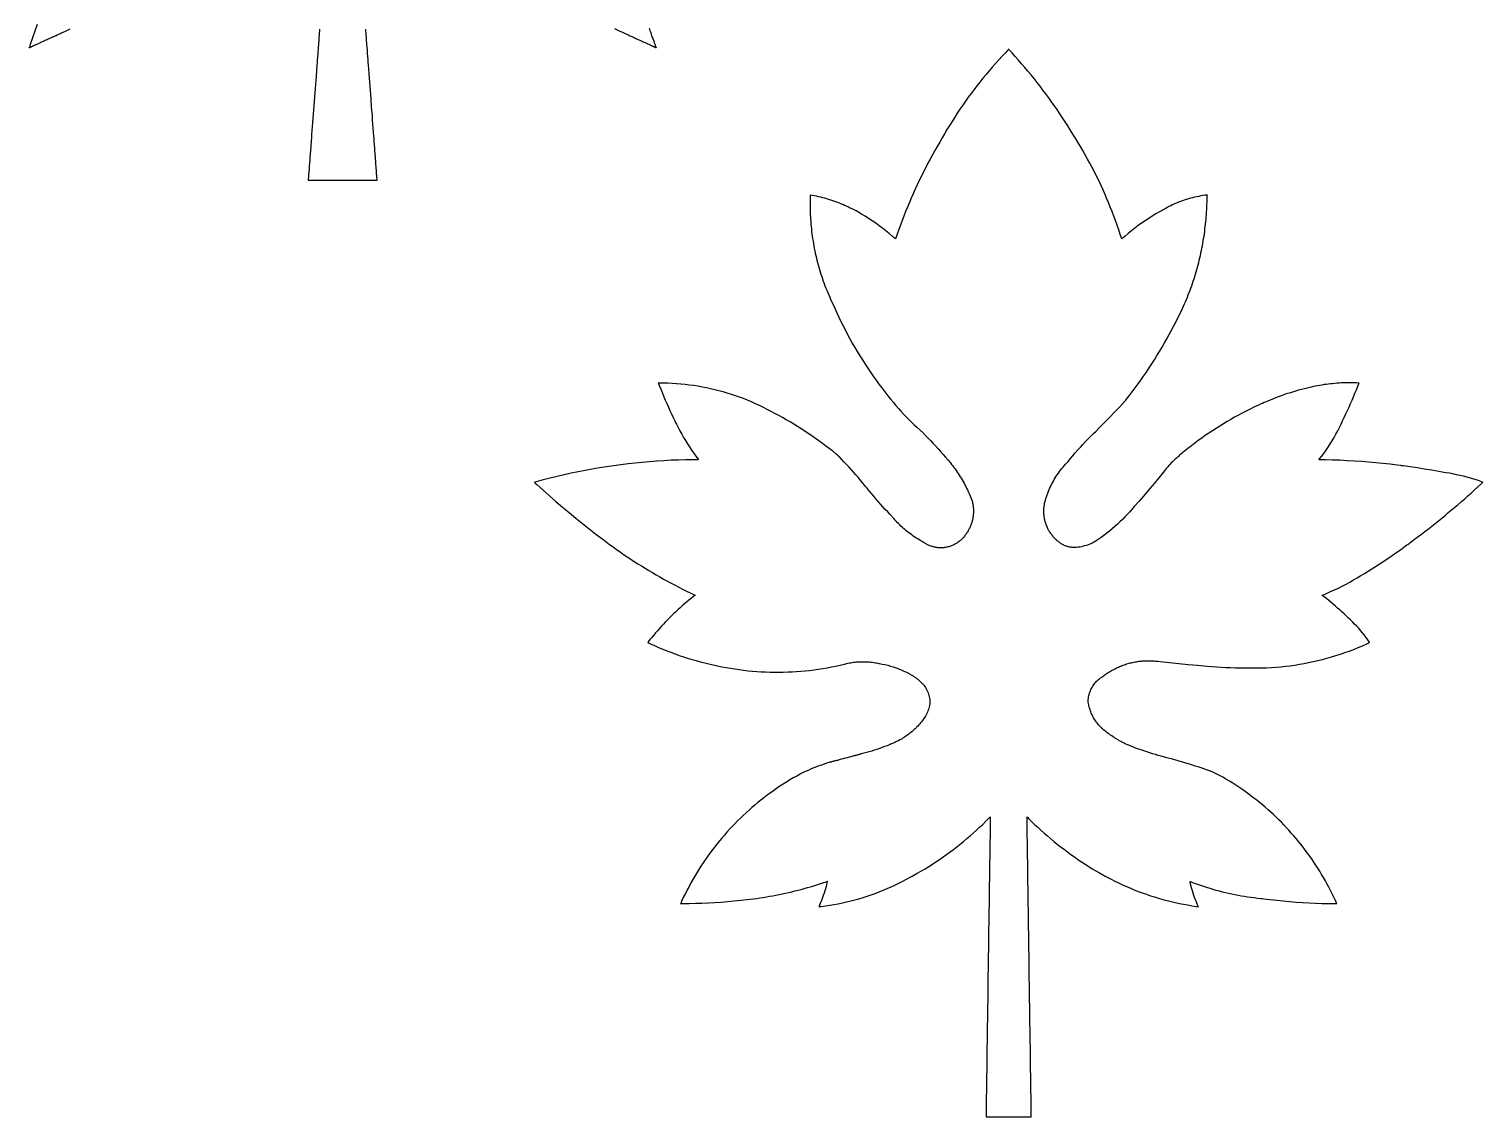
# Model space of a CAD drawing. Extents: x 0 to 908, y 0 to 337.
# Drawn here: x 20.3 to 168.9, y 13.6 to 124.8 of the extents above; entities that cross this region are included whole.
import ezdxf

# ---------------------------------------------------------------- set-up
doc = ezdxf.new("R2010")
doc.units = 0
doc.layers.add('_____1', color=18, linetype='CONTINUOUS')

msp = doc.modelspace()

# ---------------------------------------------------------------- linework, layer by layer
at = {"layer": '_____1'}
for points in [[(21.18, 125.26), (20.46, 123.2), (20.37, 122.94), (20.34, 122.88), (20.34, 122.88), (20.35, 122.88), (20.36, 122.89), (20.37, 122.89), (20.39, 122.9), (20.41, 122.91), (20.43, 122.92), (20.46, 122.93), (20.49, 122.94), (20.52, 122.96), (20.55, 122.98), (20.59, 122.99), (20.64, 123.01), (20.68, 123.03), (20.73, 123.06), (20.78, 123.08), (20.84, 123.1), (20.89, 123.13), (20.95, 123.16), (21.02, 123.19), (21.08, 123.22), (21.15, 123.25), (21.23, 123.28), (21.3, 123.32), (21.38, 123.35), (21.46, 123.39), (21.54, 123.43), (21.63, 123.47), (21.72, 123.51), (21.81, 123.55), (21.9, 123.59), (22, 123.64), (22.1, 123.68), (22.2, 123.73), (22.3, 123.78), (22.41, 123.83), (22.52, 123.88), (22.63, 123.93), (22.74, 123.98), (22.86, 124.03), (22.98, 124.09), (23.1, 124.14), (23.22, 124.2), (23.34, 124.25), (23.47, 124.31), (23.6, 124.37), (23.73, 124.43), (24, 124.55), (24.27, 124.68), (24.55, 124.81)], [(50.02, 124.79), (50.02, 124.78), (50.02, 124.77), (50.02, 124.77), (50.02, 124.77), (50.02, 124.76), (50.02, 124.75), (50.02, 124.72), (50.01, 124.69), (50.01, 124.65), (50.01, 124.6), (50, 124.55), (50, 124.49), (49.99, 124.42), (49.99, 124.35), (49.98, 124.27), (49.97, 124.18), (49.97, 124.08), (49.96, 123.99), (49.95, 123.88), (49.94, 123.77), (49.93, 123.65), (49.93, 123.53), (49.92, 123.4), (49.91, 123.27), (49.9, 123.13), (49.88, 122.98), (49.87, 122.84), (49.86, 122.68), (49.85, 122.53), (49.84, 122.37), (49.83, 122.2), (49.81, 122.03), (49.8, 121.86), (49.79, 121.68), (49.77, 121.5), (49.76, 121.32), (49.75, 121.13), (49.73, 120.94), (49.72, 120.75), (49.7, 120.56), (49.69, 120.36), (49.67, 120.16), (49.66, 119.96), (49.63, 119.54), (49.59, 119.13), (49.56, 118.7), (49.53, 118.27), (49.5, 117.84), (49.37, 116.1), (49.33, 115.67), (49.3, 115.24), (49.27, 114.82), (49.24, 114.41), (49.21, 114), (49.19, 113.8), (49.18, 113.6), (49.16, 113.4), (49.15, 113.21), (49.14, 113.02), (49.12, 112.83), (49.11, 112.65), (49.09, 112.47), (49.08, 112.29), (49.07, 112.12), (49.05, 111.95), (49.04, 111.78), (49.03, 111.62), (49.02, 111.46), (49.01, 111.31), (48.99, 111.16), (48.98, 111.01), (48.97, 110.87), (48.96, 110.74), (48.95, 110.61), (48.94, 110.48), (48.94, 110.37), (48.93, 110.25), (48.92, 110.15), (48.91, 110.04), (48.9, 109.95), (48.9, 109.86), (48.89, 109.78), (48.89, 109.7), (48.88, 109.63), (48.88, 109.57), (48.87, 109.51), (48.87, 109.46), (48.86, 109.42), (48.86, 109.39), (48.86, 109.36), (48.86, 109.34), (48.86, 109.33), (48.86, 109.33), (48.86, 109.33), (48.87, 109.33), (48.87, 109.33), (48.89, 109.33), (48.9, 109.33), (48.92, 109.33), (48.94, 109.33), (48.97, 109.33), (48.99, 109.33), (49.02, 109.33), (49.06, 109.33), (49.09, 109.33), (49.13, 109.33), (49.17, 109.33), (49.21, 109.33), (49.26, 109.33), (49.31, 109.33), (49.36, 109.33), (49.41, 109.33), (49.52, 109.33), (49.64, 109.33), (49.77, 109.33), (49.9, 109.33), (50.04, 109.33), (50.19, 109.33), (50.34, 109.33), (50.5, 109.33), (50.66, 109.33), (50.83, 109.33), (51, 109.33), (51.17, 109.33), (51.53, 109.33), (51.89, 109.33), (52.25, 109.33), (52.61, 109.33), (52.97, 109.33), (53.14, 109.33), (53.31, 109.33), (53.48, 109.33), (53.64, 109.33), (53.8, 109.33), (53.95, 109.33), (54.1, 109.33), (54.24, 109.33), (54.37, 109.33), (54.5, 109.33), (54.62, 109.33), (54.73, 109.33), (54.79, 109.33), (54.84, 109.33), (54.88, 109.33), (54.93, 109.33), (54.97, 109.33), (55.01, 109.33), (55.05, 109.33), (55.09, 109.33), (55.12, 109.33), (55.15, 109.33), (55.18, 109.33), (55.2, 109.33), (55.22, 109.33), (55.24, 109.33), (55.26, 109.33), (55.27, 109.33), (55.28, 109.33), (55.29, 109.33), (55.29, 109.33), (55.29, 109.33), (55.29, 109.33), (55.29, 109.33), (55.3, 109.33), (55.32, 109.33), (55.34, 109.33), (55.36, 109.33), (55.38, 109.33), (55.41, 109.33), (55.44, 109.33), (55.5, 109.33), (55.64, 109.33), (55.71, 109.33), (55.77, 109.33), (55.8, 109.33), (55.82, 109.33), (55.85, 109.33), (55.87, 109.33), (55.88, 109.33), (55.89, 109.33), (55.9, 109.33), (55.9, 109.33), (55.9, 109.33), (55.9, 109.34), (55.9, 109.36), (55.9, 109.39), (55.9, 109.43), (55.89, 109.47), (55.89, 109.52), (55.88, 109.58), (55.88, 109.64), (55.87, 109.71), (55.87, 109.79), (55.86, 109.87), (55.85, 109.96), (55.85, 110.06), (55.84, 110.16), (55.83, 110.27), (55.82, 110.39), (55.81, 110.51), (55.8, 110.63), (55.79, 110.76), (55.78, 110.9), (55.77, 111.04), (55.76, 111.18), (55.75, 111.33), (55.74, 111.49), (55.73, 111.64), (55.72, 111.81), (55.7, 111.97), (55.69, 112.15), (55.68, 112.32), (55.66, 112.5), (55.65, 112.68), (55.64, 112.86), (55.62, 113.05), (55.61, 113.24), (55.59, 113.44), (55.58, 113.63), (55.56, 113.83), (55.53, 114.24), (55.5, 114.65), (55.47, 115.07), (55.44, 115.49), (55.41, 115.92), (55.34, 116.79), (55.28, 117.66), (55.24, 118.09), (55.21, 118.52), (55.18, 118.95), (55.15, 119.37), (55.12, 119.79), (55.08, 120.19), (55.07, 120.39), (55.05, 120.59), (55.04, 120.78), (55.03, 120.98), (55.01, 121.16), (55, 121.35), (54.98, 121.53), (54.97, 121.71), (54.96, 121.89), (54.94, 122.06), (54.93, 122.23), (54.92, 122.39), (54.91, 122.55), (54.9, 122.71), (54.88, 122.86), (54.87, 123.01), (54.86, 123.15), (54.85, 123.29), (54.84, 123.42), (54.83, 123.55), (54.82, 123.67), (54.81, 123.79), (54.81, 123.9), (54.8, 124), (54.79, 124.1), (54.78, 124.19), (54.78, 124.28), (54.77, 124.36), (54.77, 124.43), (54.76, 124.5), (54.76, 124.56), (54.75, 124.61), (54.75, 124.66), (54.75, 124.7), (54.74, 124.73), (54.74, 124.75), (54.74, 124.77), (54.74, 124.77), (54.74, 124.77), (54.74, 124.77), (54.74, 124.78), (54.74, 124.79)], [(80.14, 124.84), (80.43, 124.71), (80.7, 124.58), (80.97, 124.46), (81.1, 124.4), (81.23, 124.34), (81.36, 124.28), (81.49, 124.22), (81.61, 124.16), (81.73, 124.11), (81.85, 124.05), (81.97, 124), (82.08, 123.95), (82.19, 123.9), (82.3, 123.85), (82.41, 123.8), (82.51, 123.75), (82.62, 123.7), (82.72, 123.66), (82.81, 123.61), (82.91, 123.57), (83, 123.53), (83.09, 123.49), (83.18, 123.45), (83.26, 123.41), (83.35, 123.37), (83.42, 123.33), (83.5, 123.3), (83.57, 123.26), (83.65, 123.23), (83.71, 123.2), (83.78, 123.17), (83.84, 123.14), (83.9, 123.12), (83.96, 123.09), (84.01, 123.07), (84.06, 123.04), (84.11, 123.02), (84.15, 123), (84.19, 122.98), (84.23, 122.97), (84.26, 122.95), (84.29, 122.94), (84.32, 122.92), (84.34, 122.91), (84.36, 122.9), (84.38, 122.89), (84.4, 122.89), (84.41, 122.88), (84.41, 122.88), (84.42, 122.88), (84.42, 122.88), (84.41, 122.88), (84.41, 122.9), (84.4, 122.91), (84.39, 122.94), (84.38, 122.97), (84.37, 123.01), (84.35, 123.05), (84.34, 123.1), (84.32, 123.16), (84.29, 123.22), (84.27, 123.29), (84.25, 123.36), (84.22, 123.43), (84.19, 123.52), (84.16, 123.6), (84.12, 123.7), (84.09, 123.79), (84.05, 123.9), (84.01, 124), (83.97, 124.11), (83.93, 124.23), (83.89, 124.35), (83.85, 124.47), (83.8, 124.6), (83.75, 124.73), (83.71, 124.86)], [(131.97, 103.34), (131.82, 103.81), (131.67, 104.28), (131.5, 104.74), (131.34, 105.21), (131.16, 105.67), (130.99, 106.14), (130.8, 106.59), (130.62, 107.05), (130.42, 107.51), (130.23, 107.96), (130.03, 108.41), (129.82, 108.86), (129.61, 109.31), (129.39, 109.75), (129.17, 110.19), (128.94, 110.63), (128.71, 111.07), (128.48, 111.5), (128.24, 111.94), (127.99, 112.37), (127.74, 112.79), (127.49, 113.22), (127.23, 113.64), (126.97, 114.06), (126.71, 114.48), (126.45, 114.9), (126.18, 115.32), (125.91, 115.73), (125.64, 116.14), (125.36, 116.55), (125.08, 116.96), (124.79, 117.36), (124.51, 117.76), (124.21, 118.16), (123.92, 118.55), (123.62, 118.95), (123.31, 119.33), (123.01, 119.72), (122.7, 120.11), (122.38, 120.49), (122.06, 120.87), (121.74, 121.24), (121.42, 121.61), (121.09, 121.98), (120.76, 122.35), (120.42, 122.71), (120.42, 122.72), (120.41, 122.72), (120.41, 122.72), (120.4, 122.71), (120.38, 122.68), (120.34, 122.64), (120.25, 122.55), (120.08, 122.37), (119.74, 122.01), (119.41, 121.65), (119.08, 121.28), (118.75, 120.91), (118.43, 120.53), (118.11, 120.15), (117.79, 119.77), (117.49, 119.39), (117.18, 119), (116.88, 118.61), (116.58, 118.21), (116.29, 117.81), (116, 117.41), (115.72, 117.01), (115.44, 116.6), (115.17, 116.19), (114.9, 115.77), (114.63, 115.35), (114.37, 114.93), (114.11, 114.51), (113.86, 114.09), (113.62, 113.66), (113.37, 113.23), (113.12, 112.8), (112.87, 112.37), (112.64, 111.94), (112.4, 111.5), (112.17, 111.07), (111.94, 110.63), (111.72, 110.19), (111.5, 109.75), (111.28, 109.3), (111.07, 108.86), (110.86, 108.41), (110.66, 107.96), (110.46, 107.5), (110.27, 107.05), (110.08, 106.6), (109.89, 106.14), (109.71, 105.68), (109.53, 105.22), (109.36, 104.76), (109.19, 104.29), (109.02, 103.83), (108.86, 103.36), (108.85, 103.34), (108.85, 103.34), (108.85, 103.34), (108.84, 103.35), (108.82, 103.37), (108.78, 103.4), (108.7, 103.47), (108.53, 103.62), (108.2, 103.89), (107.87, 104.16), (107.53, 104.43), (107.18, 104.69), (106.83, 104.94), (106.47, 105.19), (106.11, 105.42), (105.75, 105.66), (105.38, 105.88), (105.01, 106.1), (104.82, 106.2), (104.63, 106.31), (104.43, 106.41), (104.24, 106.5), (104.05, 106.59), (103.85, 106.69), (103.65, 106.77), (103.46, 106.86), (103.26, 106.94), (103.06, 107.02), (102.85, 107.1), (102.65, 107.17), (102.45, 107.24), (102.24, 107.31), (102.04, 107.37), (101.83, 107.43), (101.62, 107.49), (101.42, 107.55), (101.21, 107.6), (101, 107.65), (100.79, 107.7), (100.58, 107.74), (100.36, 107.78), (100.15, 107.82), (100.14, 107.82), (100.14, 107.82), (100.14, 107.82), (100.14, 107.81), (100.13, 107.8), (100.13, 107.73), (100.13, 107.61), (100.12, 107.36), (100.12, 107.11), (100.12, 106.86), (100.12, 106.61), (100.13, 106.35), (100.13, 106.1), (100.14, 105.85), (100.16, 105.6), (100.17, 105.36), (100.19, 105.11), (100.21, 104.86), (100.23, 104.61), (100.26, 104.36), (100.29, 104.11), (100.32, 103.87), (100.35, 103.62), (100.39, 103.37), (100.43, 103.12), (100.47, 102.88), (100.51, 102.63), (100.56, 102.39), (100.61, 102.14), (100.66, 101.9), (100.71, 101.66), (100.77, 101.41), (100.83, 101.17), (100.89, 100.93), (100.96, 100.69), (101.02, 100.45), (101.09, 100.21), (101.17, 99.97), (101.24, 99.73), (101.32, 99.5), (101.4, 99.26), (101.48, 99.02), (101.56, 98.79), (101.65, 98.55), (101.74, 98.32), (101.83, 98.09), (101.93, 97.86), (102.03, 97.63), (102.13, 97.4), (102.23, 97.17), (102.33, 96.94), (102.44, 96.71), (102.64, 96.25), (102.85, 95.8), (103.06, 95.35), (103.28, 94.9), (103.5, 94.45), (103.73, 94.01), (103.96, 93.56), (104.2, 93.13), (104.44, 92.69), (104.69, 92.26), (104.95, 91.83), (105.21, 91.4), (105.47, 90.98), (105.74, 90.56), (106.02, 90.14), (106.3, 89.73), (106.58, 89.32), (106.87, 88.91), (107.16, 88.51), (107.46, 88.11), (107.77, 87.71), (108.08, 87.32), (108.39, 86.93), (108.41, 86.91), (108.42, 86.9), (108.42, 86.89), (108.44, 86.87), (108.47, 86.84), (108.53, 86.76), (108.65, 86.61), (108.9, 86.31), (109.15, 86.02), (109.4, 85.73), (109.67, 85.45), (109.93, 85.17), (110.2, 84.89), (110.48, 84.62), (110.76, 84.36), (111.04, 84.1), (111.33, 83.84), (111.48, 83.71), (111.54, 83.65), (111.61, 83.58), (111.88, 83.3), (112.15, 83.03), (112.42, 82.75), (112.68, 82.47), (112.94, 82.19), (113.2, 81.9), (113.46, 81.62), (113.72, 81.33), (113.97, 81.04), (114.22, 80.75), (114.47, 80.45), (114.59, 80.3), (114.71, 80.15), (114.82, 80), (114.94, 79.84), (115.05, 79.68), (115.16, 79.52), (115.26, 79.36), (115.37, 79.2), (115.47, 79.04), (115.57, 78.88), (115.67, 78.71), (115.76, 78.54), (115.86, 78.38), (115.95, 78.21), (116.04, 78.04), (116.12, 77.87), (116.21, 77.69), (116.29, 77.52), (116.37, 77.34), (116.44, 77.17), (116.52, 76.99), (116.59, 76.81), (116.66, 76.63), (116.67, 76.61), (116.68, 76.59), (116.69, 76.54), (116.71, 76.44), (116.73, 76.35), (116.75, 76.25), (116.77, 76.16), (116.78, 76.06), (116.79, 75.97), (116.8, 75.87), (116.81, 75.78), (116.81, 75.68), (116.81, 75.59), (116.81, 75.49), (116.81, 75.4), (116.81, 75.3), (116.8, 75.21), (116.79, 75.11), (116.78, 75.02), (116.77, 74.92), (116.75, 74.83), (116.74, 74.74), (116.72, 74.65), (116.69, 74.55), (116.67, 74.46), (116.64, 74.37), (116.62, 74.28), (116.59, 74.19), (116.55, 74.1), (116.52, 74.02), (116.48, 73.93), (116.45, 73.84), (116.4, 73.76), (116.36, 73.67), (116.32, 73.59), (116.27, 73.51), (116.22, 73.42), (116.17, 73.34), (116.12, 73.26), (116.06, 73.18), (116.01, 73.11), (115.95, 73.03), (115.89, 72.96), (115.83, 72.88), (115.76, 72.81), (115.7, 72.74), (115.63, 72.67), (115.56, 72.6), (115.49, 72.54), (115.42, 72.48), (115.35, 72.42), (115.27, 72.36), (115.2, 72.31), (115.12, 72.26), (115.05, 72.21), (114.97, 72.17), (114.89, 72.12), (114.81, 72.08), (114.73, 72.04), (114.64, 72.01), (114.56, 71.98), (114.48, 71.95), (114.39, 71.92), (114.31, 71.89), (114.22, 71.87), (114.14, 71.85), (114.05, 71.83), (113.96, 71.82), (113.87, 71.8), (113.79, 71.79), (113.7, 71.79), (113.61, 71.78), (113.52, 71.78), (113.43, 71.78), (113.34, 71.78), (113.26, 71.79), (113.17, 71.79), (113.08, 71.8), (112.99, 71.82), (112.9, 71.83), (112.82, 71.85), (112.73, 71.87), (112.64, 71.9), (112.56, 71.92), (112.47, 71.95), (112.39, 71.98), (112.3, 72.02), (112.22, 72.05), (112.14, 72.09), (112.06, 72.13), (111.98, 72.18), (111.9, 72.22), (111.82, 72.27), (111.74, 72.33), (111.72, 72.34), (111.7, 72.35), (111.66, 72.37), (111.58, 72.42), (111.43, 72.5), (111.27, 72.59), (111.12, 72.69), (110.97, 72.78), (110.82, 72.88), (110.67, 72.98), (110.52, 73.09), (110.38, 73.19), (110.23, 73.3), (110.09, 73.41), (109.95, 73.52), (109.81, 73.64), (109.68, 73.76), (109.54, 73.88), (109.41, 74), (109.28, 74.12), (109.16, 74.25), (109.03, 74.38), (108.91, 74.51), (108.79, 74.64), (108.67, 74.78), (108.55, 74.92), (108.52, 74.95), (108.49, 74.98), (108.43, 75.05), (108.3, 75.18), (108.06, 75.44), (107.81, 75.7), (107.57, 75.97), (107.33, 76.23), (107.1, 76.5), (106.86, 76.77), (106.63, 77.05), (106.4, 77.32), (106.17, 77.6), (105.95, 77.88), (105.84, 78.02), (105.72, 78.16), (105.49, 78.43), (105.26, 78.71), (105.03, 78.98), (104.79, 79.25), (104.55, 79.52), (104.31, 79.79), (104.07, 80.06), (103.83, 80.32), (103.59, 80.58), (103.34, 80.85), (103.09, 81.11), (103.08, 81.12), (103.07, 81.13), (103.07, 81.13), (103.07, 81.13), (103.04, 81.15), (102.96, 81.22), (102.79, 81.36), (102.44, 81.64), (102.09, 81.91), (101.74, 82.18), (101.39, 82.44), (101.03, 82.7), (100.67, 82.96), (100.31, 83.21), (99.94, 83.46), (99.58, 83.71), (99.21, 83.95), (98.83, 84.18), (98.46, 84.42), (98.08, 84.64), (97.7, 84.87), (97.31, 85.09), (96.93, 85.3), (96.54, 85.51), (96.15, 85.72), (95.76, 85.92), (95.36, 86.12), (94.96, 86.31), (94.56, 86.5), (94.36, 86.6), (94.16, 86.68), (93.75, 86.85), (93.34, 87.02), (92.92, 87.17), (92.51, 87.32), (92.09, 87.46), (91.67, 87.59), (91.24, 87.71), (90.82, 87.83), (90.39, 87.93), (89.96, 88.03), (89.53, 88.13), (89.1, 88.21), (88.67, 88.29), (88.23, 88.35), (87.79, 88.41), (87.36, 88.47), (86.92, 88.51), (86.48, 88.55), (86.04, 88.57), (85.6, 88.59), (85.15, 88.61), (84.71, 88.61), (84.65, 88.61), (84.63, 88.61), (84.62, 88.61), (84.62, 88.61), (84.62, 88.6), (84.64, 88.56), (84.68, 88.47), (84.75, 88.29), (84.9, 87.93), (85.04, 87.58), (85.19, 87.22), (85.34, 86.87), (85.5, 86.51), (85.65, 86.16), (85.81, 85.81), (85.97, 85.46), (86.14, 85.11), (86.3, 84.76), (86.38, 84.59), (86.47, 84.42), (86.64, 84.07), (86.82, 83.73), (87.01, 83.4), (87.2, 83.06), (87.4, 82.73), (87.6, 82.41), (87.81, 82.08), (88.02, 81.76), (88.24, 81.44), (88.46, 81.13), (88.69, 80.82), (88.7, 80.8), (88.71, 80.79), (88.71, 80.79), (88.71, 80.78), (88.71, 80.78), (88.71, 80.78), (88.7, 80.78), (88.51, 80.78), (88.14, 80.78), (87.4, 80.77), (86.67, 80.75), (85.93, 80.72), (85.2, 80.68), (84.46, 80.63), (83.73, 80.57), (82.99, 80.51), (82.26, 80.44), (81.53, 80.36), (80.8, 80.27), (80.07, 80.17), (79.34, 80.06), (78.61, 79.94), (77.88, 79.82), (77.16, 79.69), (76.44, 79.55), (75.72, 79.4), (75, 79.24), (74.28, 79.07), (73.56, 78.9), (72.85, 78.72), (72.13, 78.53), (72.05, 78.5), (72, 78.49), (71.98, 78.48), (71.97, 78.48), (71.97, 78.48), (71.97, 78.48), (71.97, 78.48), (72.05, 78.4), (72.21, 78.25), (72.86, 77.66), (73.52, 77.08), (74.17, 76.5), (74.84, 75.93), (75.51, 75.37), (76.19, 74.81), (76.87, 74.26), (77.56, 73.72), (78.25, 73.18), (78.95, 72.65), (79.65, 72.13), (80, 71.87), (80.36, 71.61), (80.72, 71.36), (81.08, 71.11), (81.44, 70.87), (81.81, 70.63), (82.17, 70.39), (82.54, 70.15), (82.91, 69.92), (83.29, 69.69), (83.66, 69.46), (84.04, 69.24), (84.41, 69.01), (84.79, 68.8), (85.17, 68.58), (85.56, 68.37), (85.94, 68.16), (86.33, 67.96), (86.72, 67.75), (87.11, 67.56), (87.5, 67.36), (87.89, 67.17), (88.29, 66.98), (88.39, 66.93), (88.39, 66.93), (88.39, 66.93), (88.39, 66.93), (88.38, 66.92), (88.36, 66.91), (88.33, 66.89), (88.22, 66.79), (87.98, 66.61), (87.75, 66.42), (87.52, 66.23), (87.29, 66.04), (87.07, 65.84), (86.84, 65.65), (86.62, 65.44), (86.4, 65.24), (86.19, 65.04), (85.97, 64.83), (85.76, 64.62), (85.55, 64.41), (85.34, 64.19), (85.14, 63.98), (84.94, 63.76), (84.74, 63.54), (84.54, 63.31), (84.34, 63.09), (84.15, 62.86), (83.96, 62.63), (83.77, 62.4), (83.59, 62.16), (83.54, 62.11), (83.54, 62.1), (83.54, 62.1), (83.54, 62.1), (83.54, 62.1), (83.56, 62.09), (83.58, 62.08), (83.63, 62.06), (83.84, 61.96), (84.25, 61.78), (84.66, 61.6), (85.08, 61.43), (85.5, 61.26), (85.92, 61.1), (86.34, 60.94), (86.77, 60.79), (87.19, 60.65), (87.62, 60.51), (88.05, 60.38), (88.49, 60.25), (88.92, 60.13), (89.36, 60.02), (89.79, 59.91), (90.23, 59.81), (90.67, 59.72), (91.11, 59.63), (91.56, 59.54), (92, 59.47), (92.45, 59.4), (92.89, 59.33), (93.34, 59.27), (93.56, 59.25), (93.79, 59.22), (94.24, 59.18), (94.69, 59.14), (95.14, 59.11), (95.59, 59.09), (96.04, 59.08), (96.49, 59.07), (96.94, 59.07), (97.39, 59.07), (97.84, 59.09), (98.29, 59.11), (98.74, 59.13), (99.19, 59.17), (99.63, 59.21), (100.08, 59.25), (100.53, 59.31), (100.97, 59.37), (101.42, 59.44), (101.86, 59.52), (102.31, 59.6), (102.75, 59.69), (103.19, 59.78), (103.63, 59.89), (103.74, 59.91), (103.75, 59.92), (103.76, 59.92), (103.76, 59.92), (103.77, 59.92), (103.79, 59.93), (103.86, 59.94), (104, 59.98), (104.15, 60.01), (104.29, 60.03), (104.44, 60.06), (104.58, 60.08), (104.73, 60.1), (104.87, 60.11), (105.02, 60.12), (105.17, 60.13), (105.31, 60.14), (105.46, 60.14), (105.61, 60.14), (105.75, 60.14), (105.9, 60.13), (106.05, 60.13), (106.19, 60.11), (106.34, 60.1), (106.48, 60.08), (106.63, 60.06), (106.77, 60.04), (106.92, 60.01), (107.06, 59.98), (107.14, 59.97), (107.21, 59.95), (107.5, 59.9), (107.78, 59.84), (108.07, 59.77), (108.35, 59.69), (108.63, 59.6), (108.91, 59.51), (109.18, 59.41), (109.45, 59.3), (109.72, 59.18), (109.99, 59.06), (110.25, 58.93), (110.28, 58.91), (110.29, 58.91), (110.3, 58.9), (110.3, 58.9), (110.34, 58.88), (110.4, 58.84), (110.52, 58.77), (110.65, 58.69), (110.77, 58.61), (110.89, 58.52), (111, 58.43), (111.12, 58.34), (111.23, 58.25), (111.34, 58.15), (111.45, 58.05), (111.55, 57.95), (111.6, 57.9), (111.65, 57.84), (111.75, 57.73), (111.84, 57.61), (111.92, 57.49), (111.99, 57.37), (112.06, 57.24), (112.12, 57.11), (112.18, 56.97), (112.23, 56.84), (112.27, 56.7), (112.31, 56.55), (112.34, 56.41), (112.35, 56.34), (112.36, 56.26), (112.36, 56.12), (112.36, 55.97), (112.35, 55.82), (112.33, 55.68), (112.3, 55.53), (112.27, 55.39), (112.23, 55.25), (112.17, 55.11), (112.12, 54.98), (112.05, 54.85), (112.01, 54.78), (111.98, 54.72), (111.91, 54.59), (111.84, 54.47), (111.76, 54.35), (111.68, 54.23), (111.6, 54.12), (111.51, 54), (111.42, 53.89), (111.33, 53.78), (111.24, 53.68), (111.14, 53.57), (111.04, 53.47), (111.02, 53.46), (111.02, 53.45), (111, 53.44), (110.95, 53.39), (110.85, 53.29), (110.75, 53.2), (110.65, 53.1), (110.54, 53.01), (110.43, 52.92), (110.33, 52.83), (110.22, 52.74), (110.1, 52.66), (109.99, 52.58), (109.87, 52.5), (109.76, 52.42), (109.64, 52.35), (109.52, 52.27), (109.4, 52.2), (109.28, 52.14), (109.15, 52.07), (109.03, 52.01), (108.9, 51.95), (108.78, 51.89), (108.65, 51.83), (108.52, 51.78), (108.39, 51.72), (108.32, 51.7), (108.26, 51.67), (108, 51.56), (107.74, 51.46), (107.48, 51.36), (107.21, 51.27), (106.95, 51.17), (106.68, 51.09), (106.42, 51), (106.15, 50.92), (105.88, 50.85), (105.61, 50.78), (105.33, 50.71), (105.3, 50.7), (105.28, 50.7), (105.28, 50.7), (105.28, 50.7), (105.28, 50.69), (105.26, 50.69), (105.24, 50.68), (105.21, 50.68), (105.17, 50.67), (105.13, 50.65), (105.08, 50.64), (105.02, 50.63), (104.96, 50.61), (104.89, 50.59), (104.82, 50.57), (104.74, 50.55), (104.66, 50.53), (104.57, 50.51), (104.49, 50.48), (104.39, 50.46), (104.3, 50.43), (104.11, 50.38), (103.91, 50.33), (103.71, 50.27), (103.5, 50.22), (103.3, 50.17), (103.11, 50.11), (103.02, 50.09), (102.93, 50.06), (102.84, 50.04), (102.76, 50.02), (102.68, 50), (102.61, 49.98), (102.53, 49.96), (102.47, 49.94), (102.41, 49.93), (102.36, 49.91), (102.31, 49.9), (102.27, 49.89), (102.23, 49.88), (102.21, 49.87), (102.19, 49.87), (102.18, 49.86), (102.17, 49.86), (102.17, 49.86), (102.17, 49.86), (102.17, 49.86), (102.16, 49.86), (102.09, 49.84), (101.82, 49.76), (101.56, 49.67), (101.29, 49.58), (101.03, 49.49), (100.77, 49.39), (100.51, 49.29), (100.25, 49.18), (99.99, 49.07), (99.73, 48.96), (99.48, 48.84), (99.23, 48.72), (99.2, 48.7), (99.18, 48.7), (99.18, 48.69), (99.15, 48.68), (99.11, 48.66), (98.76, 48.46), (98.41, 48.26), (98.06, 48.06), (97.72, 47.84), (97.38, 47.63), (97.05, 47.41), (96.71, 47.19), (96.39, 46.96), (96.06, 46.72), (95.74, 46.49), (95.42, 46.24), (95.11, 46), (94.8, 45.75), (94.49, 45.49), (94.19, 45.23), (93.89, 44.97), (93.59, 44.7), (93.3, 44.43), (93.01, 44.16), (92.73, 43.88), (92.45, 43.59), (92.17, 43.31), (91.9, 43.02), (91.63, 42.72), (91.37, 42.42), (91.11, 42.12), (90.86, 41.82), (90.6, 41.51), (90.36, 41.19), (90.12, 40.88), (89.88, 40.56), (89.65, 40.23), (89.42, 39.91), (89.19, 39.58), (88.97, 39.24), (88.76, 38.9), (88.55, 38.56), (88.34, 38.22), (88.14, 37.87), (87.95, 37.53), (87.76, 37.17), (87.57, 36.82), (87.39, 36.46), (87.21, 36.1), (87.04, 35.73), (86.96, 35.55), (86.91, 35.46), (86.9, 35.43), (86.9, 35.43), (86.9, 35.43), (86.9, 35.43), (86.91, 35.43), (86.93, 35.43), (87.09, 35.43), (87.76, 35.43), (88.42, 35.45), (89.08, 35.47), (89.74, 35.5), (90.4, 35.54), (91.06, 35.58), (91.72, 35.63), (92.38, 35.69), (93.04, 35.76), (93.7, 35.83), (94.36, 35.92), (94.69, 35.96), (95.01, 36.01), (95.34, 36.06), (95.67, 36.11), (95.99, 36.17), (96.32, 36.23), (96.64, 36.29), (96.97, 36.35), (97.29, 36.42), (97.62, 36.49), (97.94, 36.56), (98.26, 36.64), (98.58, 36.72), (98.9, 36.8), (99.22, 36.88), (99.54, 36.97), (99.86, 37.06), (100.18, 37.15), (100.5, 37.24), (100.81, 37.34), (101.13, 37.44), (101.44, 37.54), (101.76, 37.64), (101.84, 37.67), (101.88, 37.68), (101.9, 37.69), (101.89, 37.68), (101.88, 37.63), (101.82, 37.39), (101.76, 37.17), (101.7, 36.94), (101.63, 36.71), (101.56, 36.48), (101.48, 36.26), (101.4, 36.04), (101.32, 35.81), (101.23, 35.59), (101.14, 35.38), (101.04, 35.16), (101.03, 35.13), (101.03, 35.12), (101.02, 35.11), (101.02, 35.11), (101.02, 35.11), (101.03, 35.11), (101.04, 35.11), (101.26, 35.14), (101.7, 35.19), (102.13, 35.26), (102.57, 35.33), (103, 35.41), (103.43, 35.49), (103.85, 35.59), (104.28, 35.69), (104.7, 35.8), (105.12, 35.92), (105.54, 36.04), (105.96, 36.17), (106.38, 36.31), (106.79, 36.46), (107.2, 36.62), (107.6, 36.78), (108.01, 36.95), (108.41, 37.13), (108.8, 37.31), (109.2, 37.5), (109.59, 37.7), (109.98, 37.91), (110.36, 38.12), (110.55, 38.23), (110.74, 38.34), (111.13, 38.55), (111.51, 38.77), (111.88, 38.99), (112.26, 39.22), (112.63, 39.46), (112.99, 39.7), (113.36, 39.94), (113.72, 40.19), (114.07, 40.44), (114.43, 40.7), (114.78, 40.96), (115.12, 41.23), (115.47, 41.5), (115.81, 41.78), (116.14, 42.06), (116.48, 42.34), (116.8, 42.63), (117.13, 42.92), (117.45, 43.22), (117.77, 43.52), (118.08, 43.83), (118.39, 44.14), (118.47, 44.22), (118.51, 44.26), (118.53, 44.28), (118.54, 44.29), (118.54, 44.29), (118.54, 44.28), (118.54, 44.27), (118.54, 44.26), (118.54, 44.24), (118.54, 44.21), (118.54, 44.18), (118.53, 44.15), (118.53, 44.11), (118.53, 44.06), (118.53, 44.01), (118.53, 43.96), (118.53, 43.9), (118.53, 43.84), (118.53, 43.77), (118.53, 43.69), (118.53, 43.61), (118.53, 43.53), (118.52, 43.45), (118.52, 43.35), (118.52, 43.26), (118.52, 43.16), (118.52, 43.05), (118.52, 42.95), (118.52, 42.83), (118.51, 42.72), (118.51, 42.6), (118.51, 42.47), (118.51, 42.35), (118.51, 42.21), (118.51, 42.08), (118.5, 41.94), (118.5, 41.8), (118.5, 41.65), (118.5, 41.5), (118.5, 41.35), (118.49, 41.19), (118.49, 41.03), (118.49, 40.87), (118.49, 40.7), (118.48, 40.54), (118.48, 40.36), (118.48, 40.19), (118.48, 40.01), (118.47, 39.83), (118.47, 39.64), (118.47, 39.46), (118.47, 39.27), (118.46, 39.08), (118.46, 38.88), (118.46, 38.69), (118.45, 38.49), (118.45, 38.28), (118.45, 38.08), (118.45, 37.87), (118.44, 37.45), (118.43, 37.03), (118.43, 36.59), (118.42, 36.15), (118.41, 35.69), (118.41, 35.24), (118.4, 34.77), (118.39, 34.31), (118.39, 33.83), (118.38, 33.35), (118.37, 32.87), (118.37, 32.38), (118.36, 31.89), (118.35, 31.4), (118.35, 30.9), (118.33, 29.91), (118.32, 28.91), (118.3, 27.91), (118.29, 26.92), (118.28, 26.42), (118.28, 25.93), (118.27, 25.44), (118.26, 24.95), (118.26, 24.47), (118.25, 23.99), (118.24, 23.52), (118.23, 23.05), (118.23, 22.59), (118.22, 22.13), (118.22, 21.69), (118.21, 21.24), (118.2, 20.81), (118.2, 20.38), (118.19, 20.17), (118.19, 19.96), (118.19, 19.76), (118.19, 19.55), (118.18, 19.35), (118.18, 19.15), (118.18, 18.96), (118.17, 18.76), (118.17, 18.57), (118.17, 18.39), (118.17, 18.2), (118.16, 18.02), (118.16, 17.84), (118.16, 17.66), (118.16, 17.49), (118.15, 17.31), (118.15, 17.15), (118.15, 16.98), (118.15, 16.82), (118.14, 16.66), (118.14, 16.51), (118.14, 16.35), (118.14, 16.21), (118.14, 16.06), (118.13, 15.92), (118.13, 15.78), (118.13, 15.65), (118.13, 15.52), (118.13, 15.39), (118.12, 15.27), (118.12, 15.15), (118.12, 15.04), (118.12, 14.93), (118.12, 14.82), (118.12, 14.72), (118.11, 14.62), (118.11, 14.52), (118.11, 14.43), (118.11, 14.35), (118.11, 14.27), (118.11, 14.19), (118.11, 14.12), (118.11, 14.05), (118.11, 13.99), (118.11, 13.93), (118.1, 13.88), (118.1, 13.83), (118.1, 13.79), (118.1, 13.75), (118.1, 13.71), (118.1, 13.69), (118.1, 13.66), (118.1, 13.65), (118.1, 13.63), (118.1, 13.63), (118.1, 13.62), (118.1, 13.62), (118.11, 13.62), (118.12, 13.62), (118.13, 13.62), (118.14, 13.62), (118.16, 13.62), (118.18, 13.62), (118.2, 13.62), (118.23, 13.62), (118.25, 13.62), (118.29, 13.62), (118.32, 13.62), (118.35, 13.62), (118.39, 13.62), (118.43, 13.62), (118.47, 13.62), (118.57, 13.62), (118.66, 13.62), (118.77, 13.62), (118.88, 13.62), (119, 13.62), (119.13, 13.62), (119.26, 13.62), (119.39, 13.62), (119.53, 13.62), (119.68, 13.62), (119.82, 13.62), (120.12, 13.62), (120.72, 13.62), (121.02, 13.62), (121.16, 13.62), (121.3, 13.62), (121.44, 13.62), (121.58, 13.62), (121.71, 13.62), (121.83, 13.62), (121.95, 13.62), (122.06, 13.62), (122.17, 13.62), (122.27, 13.62), (122.36, 13.62), (122.4, 13.62), (122.44, 13.62), (122.48, 13.62), (122.51, 13.62), (122.55, 13.62), (122.58, 13.62), (122.61, 13.62), (122.63, 13.62), (122.65, 13.62), (122.67, 13.62), (122.69, 13.62), (122.7, 13.62), (122.71, 13.62), (122.72, 13.62), (122.73, 13.62), (122.73, 13.62), (122.73, 13.63), (122.73, 13.63), (122.73, 13.65), (122.73, 13.67), (122.73, 13.69), (122.73, 13.72), (122.73, 13.75), (122.73, 13.79), (122.73, 13.84), (122.72, 13.89), (122.72, 13.94), (122.72, 14), (122.72, 14.06), (122.72, 14.13), (122.72, 14.2), (122.72, 14.28), (122.72, 14.36), (122.72, 14.45), (122.72, 14.54), (122.71, 14.64), (122.71, 14.73), (122.71, 14.84), (122.71, 14.94), (122.71, 15.06), (122.71, 15.17), (122.71, 15.29), (122.7, 15.41), (122.7, 15.54), (122.7, 15.67), (122.7, 15.81), (122.7, 15.95), (122.69, 16.09), (122.69, 16.23), (122.69, 16.38), (122.69, 16.53), (122.69, 16.69), (122.68, 16.85), (122.68, 17.01), (122.68, 17.18), (122.68, 17.35), (122.67, 17.52), (122.67, 17.69), (122.67, 17.87), (122.67, 18.05), (122.66, 18.23), (122.66, 18.42), (122.66, 18.61), (122.66, 18.8), (122.65, 18.99), (122.65, 19.19), (122.65, 19.39), (122.64, 19.59), (122.64, 19.79), (122.64, 20), (122.64, 20.21), (122.63, 20.42), (122.63, 20.85), (122.62, 21.28), (122.61, 21.73), (122.61, 22.18), (122.6, 22.63), (122.59, 23.09), (122.59, 23.56), (122.58, 24.04), (122.57, 24.52), (122.57, 25), (122.56, 25.48), (122.55, 25.97), (122.55, 26.47), (122.54, 26.96), (122.52, 27.96), (122.51, 28.96), (122.5, 29.95), (122.48, 30.95), (122.48, 31.44), (122.47, 31.94), (122.46, 32.43), (122.45, 32.91), (122.45, 33.4), (122.44, 33.87), (122.43, 34.35), (122.43, 34.82), (122.42, 35.28), (122.41, 35.74), (122.41, 36.19), (122.4, 36.63), (122.4, 37.06), (122.39, 37.49), (122.39, 37.7), (122.38, 37.91), (122.38, 38.12), (122.38, 38.32), (122.37, 38.52), (122.37, 38.72), (122.37, 38.92), (122.37, 39.11), (122.36, 39.3), (122.36, 39.49), (122.36, 39.68), (122.36, 39.86), (122.35, 40.04), (122.35, 40.22), (122.35, 40.39), (122.35, 40.57), (122.34, 40.73), (122.34, 40.9), (122.34, 41.06), (122.34, 41.22), (122.33, 41.38), (122.33, 41.53), (122.33, 41.68), (122.33, 41.82), (122.33, 41.97), (122.32, 42.1), (122.32, 42.24), (122.32, 42.37), (122.32, 42.5), (122.32, 42.62), (122.31, 42.74), (122.31, 42.85), (122.31, 42.97), (122.31, 43.07), (122.31, 43.18), (122.31, 43.28), (122.31, 43.37), (122.3, 43.46), (122.3, 43.55), (122.3, 43.63), (122.3, 43.71), (122.3, 43.78), (122.3, 43.85), (122.3, 43.91), (122.3, 43.97), (122.3, 44.02), (122.3, 44.07), (122.29, 44.12), (122.29, 44.16), (122.29, 44.19), (122.29, 44.22), (122.29, 44.24), (122.29, 44.26), (122.29, 44.28), (122.29, 44.28), (122.29, 44.29), (122.29, 44.29), (122.3, 44.28), (122.3, 44.28), (122.31, 44.27), (122.33, 44.25), (122.37, 44.21), (122.44, 44.13), (122.76, 43.82), (123.07, 43.52), (123.39, 43.22), (123.71, 42.92), (124.04, 42.63), (124.37, 42.34), (124.7, 42.06), (125.04, 41.78), (125.38, 41.5), (125.72, 41.23), (126.07, 40.97), (126.42, 40.7), (126.77, 40.45), (127.13, 40.19), (127.49, 39.94), (127.85, 39.7), (128.22, 39.46), (128.59, 39.23), (128.96, 38.99), (129.33, 38.77), (129.71, 38.55), (130.09, 38.33), (130.28, 38.22), (130.48, 38.12), (130.87, 37.92), (131.26, 37.72), (131.65, 37.53), (132.05, 37.34), (132.45, 37.17), (132.85, 36.99), (133.25, 36.83), (133.66, 36.67), (134.07, 36.52), (134.48, 36.37), (134.9, 36.23), (135.31, 36.1), (135.73, 35.97), (136.15, 35.85), (136.57, 35.74), (137, 35.64), (137.42, 35.54), (137.85, 35.44), (138.28, 35.36), (138.71, 35.28), (139.14, 35.21), (139.58, 35.14), (139.79, 35.11), (139.8, 35.11), (139.8, 35.11), (139.8, 35.11), (139.8, 35.11), (139.8, 35.12), (139.79, 35.13), (139.78, 35.16), (139.68, 35.38), (139.59, 35.59), (139.5, 35.81), (139.41, 36.04), (139.33, 36.26), (139.26, 36.48), (139.19, 36.71), (139.12, 36.94), (139.06, 37.17), (139, 37.4), (138.94, 37.63), (138.93, 37.69), (138.93, 37.69), (138.93, 37.69), (138.93, 37.69), (138.94, 37.69), (138.96, 37.68), (139, 37.66), (139.07, 37.64), (139.38, 37.52), (139.7, 37.41), (140.01, 37.3), (140.32, 37.19), (140.64, 37.09), (140.96, 37), (141.28, 36.9), (141.59, 36.81), (141.91, 36.73), (142.24, 36.64), (142.56, 36.57), (142.88, 36.49), (143.2, 36.42), (143.53, 36.35), (143.85, 36.29), (144.18, 36.23), (144.51, 36.17), (144.83, 36.12), (145.16, 36.07), (145.49, 36.03), (145.82, 35.99), (146.15, 35.95), (146.32, 35.94), (146.48, 35.92), (147.14, 35.83), (147.8, 35.76), (148.45, 35.69), (149.11, 35.63), (149.77, 35.57), (150.44, 35.53), (151.1, 35.49), (151.76, 35.46), (152.42, 35.44), (153.08, 35.43), (153.75, 35.43), (153.91, 35.43), (153.93, 35.43), (153.91, 35.47), (153.87, 35.56), (153.8, 35.73), (153.63, 36.07), (153.47, 36.41), (153.3, 36.75), (153.13, 37.09), (152.95, 37.42), (152.77, 37.75), (152.58, 38.08), (152.39, 38.4), (152.2, 38.72), (152, 39.04), (151.79, 39.36), (151.59, 39.67), (151.37, 39.98), (151.16, 40.29), (150.94, 40.59), (150.72, 40.89), (150.49, 41.19), (150.26, 41.48), (150.02, 41.78), (149.78, 42.06), (149.54, 42.35), (149.29, 42.63), (149.04, 42.91), (148.79, 43.18), (148.53, 43.46), (148.27, 43.73), (148, 43.99), (147.74, 44.25), (147.46, 44.51), (147.19, 44.76), (146.91, 45.01), (146.63, 45.26), (146.34, 45.5), (146.05, 45.74), (145.76, 45.98), (145.46, 46.21), (145.16, 46.44), (144.86, 46.66), (144.56, 46.88), (144.25, 47.1), (143.93, 47.31), (143.62, 47.52), (143.3, 47.72), (142.98, 47.92), (142.66, 48.12), (142.62, 48.14), (142.61, 48.15), (142.61, 48.15), (142.61, 48.15), (142.6, 48.15), (142.59, 48.16), (142.55, 48.18), (142.29, 48.33), (142.02, 48.48), (141.75, 48.62), (141.48, 48.75), (141.2, 48.87), (140.92, 48.99), (140.64, 49.1), (140.35, 49.21), (140.07, 49.31), (139.78, 49.4), (139.48, 49.48), (139.41, 49.5), (139.34, 49.53), (139.19, 49.57), (138.9, 49.66), (138.32, 49.84), (137.74, 50.01), (137.15, 50.17), (136.57, 50.33), (135.98, 50.48), (135.69, 50.56), (135.4, 50.65), (135.11, 50.74), (134.82, 50.83), (134.53, 50.92), (134.24, 51.02), (133.96, 51.12), (133.67, 51.22), (133.38, 51.32), (133.1, 51.43), (132.82, 51.54), (132.68, 51.6), (132.54, 51.66), (132.4, 51.72), (132.26, 51.79), (132.13, 51.85), (131.99, 51.92), (131.86, 51.99), (131.72, 52.07), (131.59, 52.14), (131.46, 52.22), (131.33, 52.3), (131.21, 52.38), (131.08, 52.46), (130.95, 52.55), (130.83, 52.63), (130.71, 52.72), (130.58, 52.81), (130.46, 52.9), (130.35, 53), (130.23, 53.09), (130.11, 53.19), (130, 53.29), (129.88, 53.39), (129.83, 53.44), (129.81, 53.46), (129.8, 53.47), (129.78, 53.49), (129.69, 53.59), (129.6, 53.68), (129.52, 53.78), (129.44, 53.88), (129.36, 53.99), (129.29, 54.09), (129.22, 54.2), (129.15, 54.31), (129.09, 54.42), (129.02, 54.54), (128.97, 54.65), (128.91, 54.77), (128.86, 54.89), (128.81, 55.01), (128.77, 55.13), (128.73, 55.25), (128.69, 55.37), (128.65, 55.5), (128.62, 55.62), (128.6, 55.75), (128.57, 55.88), (128.55, 56.01), (128.54, 56.07), (128.54, 56.09), (128.54, 56.1), (128.54, 56.14), (128.55, 56.27), (128.56, 56.4), (128.58, 56.54), (128.6, 56.67), (128.63, 56.79), (128.67, 56.92), (128.71, 57.04), (128.76, 57.17), (128.81, 57.29), (128.87, 57.4), (128.93, 57.52), (129, 57.63), (129.07, 57.74), (129.14, 57.85), (129.22, 57.95), (129.31, 58.05), (129.4, 58.14), (129.5, 58.23), (129.59, 58.32), (129.7, 58.4), (129.8, 58.48), (129.92, 58.56), (129.97, 58.59), (129.99, 58.6), (129.99, 58.6), (130, 58.61), (130.01, 58.62), (130.06, 58.66), (130.17, 58.74), (130.27, 58.82), (130.38, 58.89), (130.49, 58.97), (130.59, 59.04), (130.7, 59.11), (130.82, 59.17), (130.93, 59.24), (131.04, 59.3), (131.15, 59.36), (131.27, 59.42), (131.38, 59.48), (131.5, 59.54), (131.62, 59.59), (131.74, 59.64), (131.86, 59.69), (131.97, 59.74), (132.1, 59.78), (132.22, 59.83), (132.34, 59.87), (132.46, 59.91), (132.58, 59.94), (132.71, 59.98), (132.83, 60.01), (132.96, 60.04), (133.08, 60.07), (133.21, 60.1), (133.34, 60.12), (133.46, 60.14), (133.59, 60.16), (133.72, 60.18), (133.85, 60.19), (133.97, 60.21), (134.1, 60.22), (134.23, 60.23), (134.36, 60.24), (134.49, 60.24), (134.62, 60.24), (134.75, 60.24), (134.88, 60.24), (135.01, 60.24), (135.14, 60.23), (135.27, 60.22), (135.4, 60.21), (135.53, 60.2), (135.59, 60.19), (135.65, 60.18), (135.89, 60.16), (136.85, 60.06), (137.81, 59.96), (138.76, 59.87), (139.72, 59.78), (140.68, 59.69), (141.16, 59.65), (141.64, 59.62), (142.12, 59.59), (142.6, 59.56), (143.08, 59.54), (143.56, 59.52), (144.04, 59.51), (144.52, 59.5), (145, 59.5), (145.48, 59.5), (145.97, 59.5), (146.45, 59.51), (146.57, 59.51), (146.6, 59.51), (146.6, 59.51), (146.61, 59.51), (146.62, 59.51), (146.65, 59.51), (146.77, 59.52), (147.25, 59.55), (147.73, 59.58), (148.21, 59.62), (148.69, 59.67), (149.16, 59.73), (149.64, 59.8), (150.11, 59.88), (150.59, 59.96), (151.06, 60.05), (151.53, 60.15), (151.99, 60.26), (152.46, 60.37), (152.92, 60.5), (153.39, 60.63), (153.85, 60.77), (154.3, 60.92), (154.76, 61.07), (155.21, 61.23), (155.66, 61.4), (156.11, 61.58), (156.55, 61.77), (156.99, 61.96), (157.21, 62.06), (157.27, 62.09), (157.29, 62.1), (157.29, 62.11), (157.27, 62.14), (157.1, 62.39), (156.92, 62.63), (156.74, 62.87), (156.56, 63.1), (156.36, 63.33), (156.17, 63.56), (155.97, 63.78), (155.76, 63.99), (155.55, 64.2), (155.33, 64.41), (155.11, 64.61), (155.06, 64.66), (155, 64.71), (154.89, 64.82), (154.68, 65.02), (154.46, 65.22), (154.24, 65.43), (154.02, 65.62), (153.79, 65.82), (153.56, 66.02), (153.34, 66.21), (153.11, 66.4), (152.87, 66.59), (152.64, 66.77), (152.52, 66.86), (152.46, 66.91), (152.45, 66.92), (152.44, 66.93), (152.44, 66.93), (152.44, 66.93), (152.45, 66.93), (152.5, 66.95), (152.9, 67.12), (153.3, 67.3), (153.7, 67.49), (154.1, 67.67), (154.49, 67.87), (154.88, 68.07), (155.26, 68.28), (155.65, 68.49), (156.03, 68.71), (156.4, 68.94), (156.78, 69.17), (157.52, 69.63), (157.89, 69.86), (158.26, 70.1), (158.63, 70.34), (158.99, 70.58), (159.35, 70.83), (159.72, 71.08), (160.07, 71.33), (160.43, 71.58), (160.79, 71.84), (160.96, 71.97), (161.05, 72.03), (161.07, 72.05), (161.09, 72.06), (161.09, 72.06), (161.09, 72.06), (161.1, 72.07), (161.19, 72.13), (161.54, 72.39), (161.89, 72.65), (162.24, 72.92), (162.59, 73.18), (162.94, 73.45), (163.29, 73.72), (163.63, 73.99), (163.97, 74.26), (164.32, 74.53), (164.66, 74.81), (165, 75.09), (165.33, 75.37), (165.67, 75.65), (166, 75.93), (166.34, 76.22), (166.67, 76.5), (167, 76.79), (167.33, 77.08), (167.65, 77.37), (167.98, 77.67), (168.3, 77.96), (168.63, 78.26), (168.79, 78.41), (168.83, 78.44), (168.85, 78.46), (168.86, 78.47), (168.86, 78.48), (168.86, 78.48), (168.86, 78.48), (168.82, 78.5), (168.64, 78.56), (168.3, 78.68), (167.94, 78.79), (167.59, 78.89), (167.24, 78.99), (166.88, 79.09), (166.52, 79.17), (166.16, 79.25), (165.8, 79.33), (165.44, 79.39), (165.07, 79.45), (164.71, 79.51), (164.35, 79.58), (163.62, 79.71), (162.89, 79.83), (162.17, 79.94), (161.44, 80.05), (160.71, 80.15), (160.62, 80.16), (160.57, 80.16), (160.57, 80.16), (160.56, 80.17), (160.55, 80.17), (160.53, 80.17), (160.48, 80.18), (160.12, 80.22), (159.38, 80.31), (158.65, 80.39), (157.92, 80.46), (157.18, 80.53), (156.45, 80.59), (155.72, 80.64), (154.98, 80.68), (154.24, 80.72), (153.51, 80.75), (152.77, 80.77), (152.4, 80.78), (152.22, 80.78), (152.13, 80.78), (152.12, 80.78), (152.12, 80.78), (152.12, 80.79), (152.12, 80.79), (152.13, 80.8), (152.14, 80.82), (152.38, 81.12), (152.61, 81.43), (152.84, 81.75), (153.05, 82.06), (153.26, 82.39), (153.46, 82.71), (153.66, 83.05), (153.85, 83.38), (154.03, 83.72), (154.2, 84.07), (154.37, 84.42), (154.45, 84.59), (154.53, 84.76), (154.7, 85.11), (154.86, 85.46), (155.03, 85.81), (155.19, 86.16), (155.34, 86.51), (155.5, 86.86), (155.65, 87.22), (155.79, 87.57), (155.94, 87.93), (156.08, 88.29), (156.15, 88.47), (156.19, 88.56), (156.21, 88.6), (156.21, 88.61), (156.21, 88.61), (156.21, 88.61), (156.19, 88.61), (156.16, 88.61), (155.94, 88.62), (155.72, 88.63), (155.5, 88.64), (155.28, 88.64), (155.06, 88.64), (154.84, 88.63), (154.62, 88.63), (154.39, 88.62), (154.17, 88.61), (153.95, 88.59), (153.73, 88.57), (153.51, 88.55), (153.29, 88.53), (153.07, 88.51), (152.86, 88.48), (152.64, 88.45), (152.42, 88.41), (152.2, 88.38), (151.98, 88.34), (151.76, 88.29), (151.55, 88.25), (151.33, 88.2), (150.9, 88.1), (150.47, 88), (150.04, 87.88), (149.62, 87.76), (149.19, 87.63), (148.77, 87.5), (148.36, 87.35), (147.94, 87.2), (147.53, 87.04), (147.12, 86.88), (146.71, 86.7), (146.51, 86.61), (146.41, 86.57), (146.36, 86.55), (146.35, 86.54), (146.34, 86.54), (146.33, 86.54), (146.32, 86.53), (146.27, 86.51), (145.87, 86.32), (145.47, 86.14), (145.07, 85.94), (144.67, 85.74), (144.28, 85.54), (143.89, 85.33), (143.5, 85.12), (143.12, 84.9), (142.74, 84.68), (142.36, 84.45), (141.98, 84.22), (141.61, 83.98), (141.24, 83.74), (140.87, 83.5), (140.5, 83.25), (140.14, 82.99), (139.78, 82.73), (139.43, 82.47), (139.08, 82.2), (138.73, 81.93), (138.38, 81.65), (138.04, 81.37), (137.87, 81.23), (137.79, 81.15), (137.77, 81.14), (137.76, 81.13), (137.76, 81.13), (137.76, 81.13), (137.75, 81.12), (137.68, 81.06), (137.55, 80.94), (137.41, 80.82), (137.28, 80.7), (137.15, 80.58), (137.03, 80.45), (136.91, 80.32), (136.79, 80.18), (136.67, 80.05), (136.55, 79.91), (136.44, 79.77), (136.33, 79.63), (136.21, 79.49), (135.75, 78.94), (135.3, 78.39), (135.07, 78.11), (135.04, 78.08), (135.03, 78.06), (135.02, 78.06), (135.02, 78.05), (135.02, 78.05), (135, 78.03), (134.89, 77.9), (134.66, 77.62), (134.2, 77.07), (133.73, 76.53), (133.25, 75.99), (132.78, 75.46), (132.53, 75.19), (132.29, 74.93), (132.04, 74.67), (131.78, 74.43), (131.52, 74.18), (131.25, 73.94), (130.98, 73.71), (130.71, 73.48), (130.43, 73.26), (130.14, 73.04), (129.85, 72.83), (129.56, 72.63), (129.26, 72.43), (129.18, 72.38), (129.14, 72.36), (129.12, 72.35), (129.11, 72.34), (129.03, 72.3), (128.87, 72.22), (128.71, 72.15), (128.54, 72.09), (128.38, 72.03), (128.21, 71.97), (128.03, 71.93), (127.86, 71.89), (127.68, 71.85), (127.51, 71.83), (127.33, 71.81), (127.24, 71.8), (127.15, 71.8), (127.06, 71.8), (126.97, 71.8), (126.88, 71.81), (126.79, 71.83), (126.7, 71.84), (126.61, 71.86), (126.52, 71.88), (126.44, 71.91), (126.35, 71.93), (126.26, 71.96), (126.18, 71.99), (126.1, 72.03), (126.02, 72.07), (125.94, 72.11), (125.86, 72.15), (125.78, 72.2), (125.7, 72.25), (125.63, 72.3), (125.56, 72.35), (125.49, 72.41), (125.42, 72.47), (125.35, 72.53), (125.32, 72.56), (125.3, 72.57), (125.29, 72.58), (125.29, 72.58), (125.28, 72.59), (125.27, 72.6), (125.2, 72.66), (125.13, 72.73), (125.07, 72.8), (125, 72.88), (124.94, 72.95), (124.88, 73.02), (124.82, 73.1), (124.76, 73.18), (124.71, 73.25), (124.65, 73.33), (124.6, 73.41), (124.55, 73.5), (124.5, 73.58), (124.46, 73.66), (124.42, 73.75), (124.37, 73.83), (124.34, 73.92), (124.3, 74.01), (124.26, 74.1), (124.23, 74.18), (124.2, 74.27), (124.17, 74.36), (124.15, 74.46), (124.12, 74.55), (124.1, 74.64), (124.08, 74.73), (124.06, 74.83), (124.05, 74.92), (124.04, 75.01), (124.03, 75.11), (124.02, 75.2), (124.01, 75.3), (124.01, 75.39), (124, 75.49), (124.01, 75.58), (124.01, 75.68), (124.01, 75.77), (124.02, 75.87), (124.03, 75.97), (124.04, 76.06), (124.06, 76.16), (124.08, 76.25), (124.09, 76.35), (124.12, 76.44), (124.17, 76.63), (124.22, 76.82), (124.28, 77), (124.34, 77.19), (124.41, 77.37), (124.48, 77.55), (124.55, 77.73), (124.63, 77.9), (124.71, 78.08), (124.8, 78.25), (124.88, 78.42), (124.98, 78.59), (125.07, 78.76), (125.17, 78.93), (125.28, 79.09), (125.38, 79.25), (125.49, 79.41), (125.61, 79.57), (125.72, 79.72), (125.84, 79.87), (125.97, 80.02), (126.09, 80.17), (126.22, 80.31), (126.36, 80.45), (126.48, 80.6), (126.72, 80.9), (126.97, 81.19), (127.22, 81.49), (127.48, 81.78), (127.74, 82.06), (128, 82.35), (128.26, 82.63), (128.53, 82.9), (128.8, 83.18), (129.08, 83.45), (129.35, 83.71), (129.62, 83.99), (130.16, 84.54), (130.7, 85.09), (131.23, 85.64), (131.76, 86.2), (132.29, 86.76), (132.35, 86.83), (132.39, 86.87), (132.4, 86.89), (132.41, 86.9), (132.41, 86.9), (132.42, 86.91), (132.43, 86.92), (132.73, 87.31), (133.04, 87.71), (133.33, 88.11), (133.63, 88.52), (133.92, 88.92), (134.2, 89.33), (134.48, 89.74), (134.76, 90.16), (135.03, 90.58), (135.3, 91), (135.56, 91.42), (135.82, 91.85), (136.08, 92.27), (136.33, 92.71), (136.57, 93.14), (136.82, 93.58), (137.05, 94.01), (137.29, 94.45), (137.51, 94.9), (137.74, 95.34), (137.96, 95.79), (138.17, 96.24), (138.38, 96.7), (138.48, 96.93), (138.58, 97.16), (138.67, 97.39), (138.76, 97.62), (138.85, 97.85), (138.94, 98.09), (139.03, 98.32), (139.11, 98.56), (139.19, 98.79), (139.27, 99.03), (139.35, 99.26), (139.42, 99.5), (139.5, 99.74), (139.57, 99.98), (139.63, 100.22), (139.7, 100.46), (139.77, 100.7), (139.83, 100.94), (139.89, 101.18), (139.95, 101.42), (140, 101.66), (140.06, 101.91), (140.11, 102.15), (140.16, 102.39), (140.2, 102.64), (140.25, 102.88), (140.29, 103.13), (140.33, 103.37), (140.37, 103.62), (140.41, 103.87), (140.44, 104.11), (140.47, 104.36), (140.5, 104.61), (140.53, 104.85), (140.56, 105.1), (140.58, 105.35), (140.6, 105.6), (140.62, 105.85), (140.64, 106.1), (140.65, 106.34), (140.66, 106.59), (140.67, 106.84), (140.68, 107.09), (140.69, 107.34), (140.69, 107.59), (140.69, 107.72), (140.69, 107.78), (140.69, 107.81), (140.69, 107.83), (140.69, 107.82), (140.47, 107.8), (140.26, 107.77), (140.04, 107.73), (139.83, 107.69), (139.62, 107.65), (139.4, 107.6), (139.19, 107.55), (138.98, 107.5), (138.78, 107.44), (138.57, 107.38), (138.36, 107.31), (138.16, 107.24), (137.96, 107.16), (137.76, 107.09), (137.56, 107), (137.36, 106.92), (137.16, 106.83), (136.97, 106.73), (136.77, 106.64), (136.58, 106.53), (136.39, 106.43), (136.2, 106.32), (136.11, 106.26), (136.06, 106.24), (136.04, 106.22), (136.03, 106.21), (136.02, 106.21), (136.02, 106.21), (135.83, 106.1), (135.46, 105.89), (135.09, 105.66), (134.72, 105.43), (134.36, 105.2), (134, 104.95), (133.65, 104.7), (133.31, 104.44), (132.97, 104.17), (132.63, 103.9), (132.3, 103.62), (131.97, 103.34)]]:
    msp.add_lwpolyline(points, dxfattribs=at)

doc.saveas('drawing.dxf')
